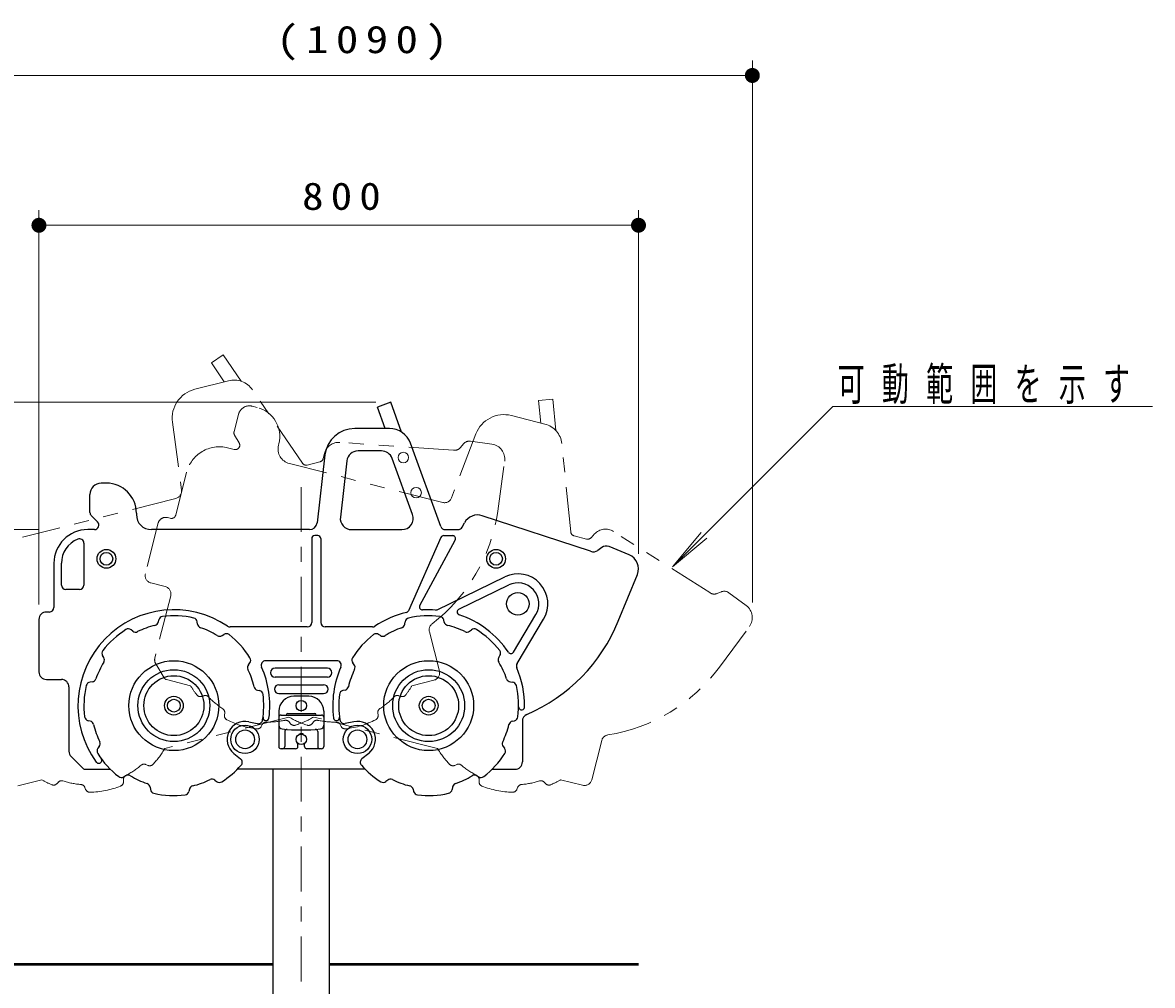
# Model space of a CAD drawing. Units: millimetres on the paper, scale 1:20. Extents: x -365 to 0, y 0 to 257.
# Drawn here: x -325 to -249.6, y 96.7 to 161 of the extents above; entities that cross this region are included whole.
import ezdxf

# ---------------------------------------------------------------- set-up
doc = ezdxf.new("R2010")
doc.units = ezdxf.units.MM
doc.linetypes.add('USER2', pattern=[6, 3, -1, 1, -1])
doc.linetypes.add('USER3', pattern=[8, 3, -1, 1, -1, 1, -1])
doc.layers.add('LY_1', color=7, linetype='Continuous', lineweight=13)
doc.styles.add('ＭＳ ゴシック', font='')
doc.styles.get('ＭＳ ゴシック').set_extended_font_data('MS Gothic')

# ---------------------------------------------------------------- blocks, each defined once
blk = doc.blocks.new('filled_dot')
at = {"color": 0, "linetype": 'Continuous', "lineweight": -2, "const_width": 1.25}
blk.add_lwpolyline([(-0.625, 0, 1), (0.625, 0, 1)], format="xyb", close=True, dxfattribs=at)

msp = doc.modelspace()

# ---------------------------------------------------------------- linework, layer by layer
at = {"layer": 'LY_1'}
for p, q in [((-276.266, 122.25), (-276.266, 158.441)), ((-330.768, 157.441), (-276.266, 157.441)), ((-323.861, 122.126), (-323.861, 148.441)), ((-283.861, 125.514), (-283.861, 148.441)), ((-323.861, 147.441), (-283.861, 147.441)), ((-301.388, 135.626), (-349.861, 135.626)), ((-270.889, 135.345), (-281.602, 124.632)), ((-270.889, 135.345), (-249.575, 135.345)), ((-323.861, 127.126), (-339.861, 127.126)), ((-281.602, 124.632), (-279.673, 126.93)), ((-281.602, 124.632), (-279.304, 126.561))]:
    msp.add_line(p, q, dxfattribs=at)
at = {"layer": 'LY_1', "linetype": 'USER3'}
for p, q in [((-311.564, 138.784), (-312.349, 138.249)), ((-310.37, 137.03), (-311.564, 138.784)), ((-311.496, 136.995), (-312.349, 138.249)), ((-311.224, 137.064), (-313.466, 136.495)), ((-306.281, 131.559), (-309.615, 136.455)), ((-289.579, 135.842), (-290.525, 135.747)), ((-290.373, 134.238), (-290.525, 135.747)), ((-289.367, 133.731), (-289.579, 135.842)), ((-309.298, 135.28), (-309.637, 135.366)), ((-314.956, 134.291), (-314.35, 129.762)), ((-310.844, 133.661), (-310.549, 134.824)), ((-290.101, 134.169), (-292.343, 134.739)), ((-310.811, 133.434), (-310.504, 132.916)), ((-294.704, 133.514), (-296.333, 129.244)), ((-307.852, 132.849), (-307.876, 132.752)), ((-296.193, 132.426), (-303.781, 132.95)), ((-295.531, 132.853), (-295.74, 132.602)), ((-293.641, 132.828), (-295.078, 133.028)), ((-288.385, 126.973), (-288.978, 132.866)), ((-310.836, 132.473), (-311.273, 132.583)), ((-304.902, 131.869), (-304.82, 132.196)), ((-296.923, 128.938), (-307.153, 131.537)), ((-305.96, 131.437), (-305.119, 131.651)), ((-293.255, 128.358), (-292.789, 131.699)), ((-314.007, 130.957), (-314.734, 128.097)), ((-314.722, 129.211), (-324.952, 126.613)), ((-315.9, 127.568), (-316.762, 124.176)), ((-315.098, 127.88), (-315.292, 127.93)), ((-288.161, 126.712), (-287.32, 126.498)), ((-287.025, 126.586), (-286.797, 126.834)), ((-279.106, 122.92), (-285.525, 127.001)), ((-316.4, 123.568), (-315.431, 123.322)), ((-278.321, 122.978), (-278.624, 122.858)), ((-276.672, 122.054), (-277.839, 122.916)), ((-315.069, 122.714), (-316.126, 118.554)), ((-278.466, 117.943), (-276.462, 120.656)), ((-297.815, 120.311), (-297.148, 117.684)), ((-315.507, 117.226), (-316.071, 118.175)), ((-315.354, 117.112), (-313.744, 116.703)), ((-298.978, 116.703), (-297.509, 117.076)), ((-312.858, 116.037), (-312.998, 115.992)), ((-299.863, 116.037), (-299.724, 115.992)), ((-307.187, 114.617), (-315.454, 112.517)), ((-311.469, 114.888), (-311.487, 114.742)), ((-297.267, 112.517), (-305.534, 114.617)), ((-301.252, 114.888), (-301.234, 114.742)), ((-308.963, 114.117), (-309.03, 113.986)), ((-307.168, 114.287), (-307.078, 114.171)), ((-305.553, 114.287), (-305.644, 114.171)), ((-303.759, 114.117), (-303.692, 113.986)), ((-286.314, 113.048), (-286.982, 110.42)), ((-316.732, 111.447), (-316.598, 111.388)), ((-295.989, 111.447), (-296.124, 111.388)), ((-325.274, 110.023), (-323.664, 110.432)), ((-322.568, 110.269), (-322.669, 110.163)), ((-318.228, 110.441), (-318.225, 110.294)), ((-294.493, 110.441), (-294.497, 110.294)), ((-290.154, 110.269), (-290.052, 110.163)), ((-289.058, 110.432), (-287.589, 110.059)), ((-320.799, 109.922), (-320.745, 109.786)), ((-291.923, 109.922), (-291.976, 109.786))]:
    msp.add_line(p, q, dxfattribs=at)
at = {"layer": 'LY_1', "lineweight": 25}
for p, q in [((-300.388, 135.626), (-301.281, 135.301)), ((-300.762, 133.876), (-301.281, 135.301)), ((-299.662, 133.632), (-300.388, 135.626)), ((-300.482, 133.876), (-302.795, 133.876)), ((-297.047, 127.323), (-299.072, 132.889)), ((-304.782, 132.107), (-305.309, 127.568)), ((-301.007, 132.376), (-302.572, 132.376)), ((-303.317, 131.712), (-303.753, 127.962)), ((-298.937, 128.132), (-300.302, 131.882)), ((-319.361, 130.226), (-319.711, 130.226)), ((-320.461, 128.276), (-320.461, 129.476)), ((-317.361, 128.226), (-317.361, 128.126)), ((-320.373, 128.064), (-319.948, 127.637)), ((-295.633, 127.283), (-295.473, 127.58)), ((-287.055, 125.68), (-294.281, 128.055)), ((-320.161, 127.126), (-320.611, 127.126)), ((-305.806, 127.126), (-316.361, 127.126)), ((-305.261, 126.726), (-305.461, 126.726)), ((-303.008, 127.126), (-299.642, 127.126)), ((-296.858, 126.726), (-296.269, 126.726)), ((-296.765, 127.126), (-295.897, 127.126)), ((-320.861, 126.217), (-320.861, 123.426)), ((-305.661, 126.526), (-305.661, 120.926)), ((-305.061, 126.526), (-305.061, 120.926)), ((-297.04, 126.607), (-299.207, 121.715)), ((-298.454, 122.058), (-296.093, 126.431)), ((-286.309, 125.93), (-286.573, 125.738)), ((-284.483, 125.44), (-285.826, 125.988)), ((-322.861, 124.876), (-322.861, 121.926)), ((-322.361, 123.426), (-322.361, 124.876)), ((-297.295, 121.778), (-292.781, 123.97)), ((-285.209, 121.013), (-283.935, 124.136)), ((-321.161, 123.126), (-322.061, 123.126)), ((-295.85, 121.813), (-292.519, 123.43)), ((-323.161, 121.626), (-323.361, 121.626)), ((-292.206, 118.947), (-290.706, 121.451)), ((-323.861, 121.126), (-323.861, 117.626)), ((-315.896, 120.955), (-315.864, 121.098)), ((-313.277, 120.825), (-313.295, 120.97)), ((-305.961, 120.626), (-311.107, 120.626)), ((-301.614, 120.626), (-304.761, 120.626)), ((-299.445, 120.825), (-299.426, 120.97)), ((-296.825, 120.955), (-296.858, 121.098)), ((-291.965, 118.181), (-290.192, 121.143)), ((-317.594, 120.349), (-317.71, 120.439)), ((-311.648, 120.053), (-311.524, 120.131)), ((-301.074, 120.053), (-301.198, 120.131)), ((-295.128, 120.349), (-295.012, 120.439)), ((-319.538, 118.589), (-319.616, 118.713)), ((-303.993, 118.376), (-308.729, 118.376)), ((-293.183, 118.589), (-293.105, 118.713)), ((-309.888, 118.109), (-309.798, 118.225)), ((-304.611, 117.876), (-308.11, 117.876)), ((-302.834, 118.109), (-302.924, 118.225)), ((-323.361, 117.126), (-322.361, 117.126)), ((-320.31, 116.959), (-320.455, 116.941)), ((-304.611, 117.276), (-308.11, 117.276)), ((-292.412, 116.959), (-292.266, 116.941)), ((-321.861, 116.626), (-321.861, 112.333)), ((-309.282, 116.411), (-309.138, 116.379)), ((-307.846, 116.776), (-304.875, 116.776)), ((-307.846, 116.176), (-304.875, 116.176)), ((-303.44, 116.411), (-303.583, 116.379)), ((-305.861, 116.001), (-306.861, 116.001)), ((-307.861, 115.001), (-307.861, 112.651)), ((-307.711, 114.751), (-305.011, 114.751)), ((-307.261, 114.851), (-305.461, 114.851)), ((-304.861, 115.001), (-304.861, 112.651)), ((-320.44, 114.34), (-320.583, 114.373)), ((-309.858, 114.299), (-309.296, 114.178)), ((-302.863, 114.299), (-303.425, 114.178)), ((-292.282, 114.34), (-292.138, 114.373)), ((-291.611, 114.336), (-291.611, 111.626)), ((-307.461, 113.64), (-307.461, 112.651)), ((-305.261, 113.64), (-305.261, 112.651)), ((-319.834, 112.643), (-319.924, 112.527)), ((-306.736, 112.501), (-307.711, 112.501)), ((-306.586, 112.651), (-306.586, 112.858)), ((-306.136, 112.651), (-306.136, 112.858)), ((-305.011, 112.501), (-305.986, 112.501)), ((-292.888, 112.643), (-292.798, 112.527)), ((-320.934, 111.199), (-321.714, 111.979)), ((-310.858, 112.187), (-310.409, 111.829)), ((-301.863, 112.187), (-302.313, 111.829)), ((-320.757, 111.126), (-319.096, 111.126)), ((-302.096, 111.126), (-310.625, 111.126)), ((-308.236, 98.126), (-308.236, 111.126)), ((-304.486, 98.126), (-304.486, 111.126)), ((-293.625, 111.126), (-292.111, 111.126)), ((-318.074, 110.698), (-318.198, 110.62)), ((-312.128, 110.403), (-312.012, 110.313)), ((-300.594, 110.403), (-300.71, 110.313)), ((-294.648, 110.698), (-294.524, 110.62)), ((-316.445, 109.927), (-316.426, 109.781)), ((-313.825, 109.796), (-313.858, 109.653)), ((-298.896, 109.796), (-298.864, 109.653)), ((-296.277, 109.927), (-296.295, 109.781)), ((-308.236, 88.576), (-308.236, 98.126)), ((-304.486, 88.576), (-304.486, 98.126))]:
    msp.add_line(p, q, dxfattribs=at)
at = {"layer": 'LY_1', "linetype": 'USER2'}
msp.add_line((-306.361, 129.968), (-306.361, 60.803), dxfattribs=at)
at = {"layer": 'LY_1', "lineweight": 50}
for p, q in [((-328.861, 98.126), (-308.236, 98.126)), ((-304.486, 98.126), (-283.861, 98.126))]:
    msp.add_line(p, q, dxfattribs=at)
at = {"layer": 'LY_1'}
for centre in [(-299.552, 131.939), (-298.697, 129.59)]:
    msp.add_circle(centre, 0.35, dxfattribs=at)
at = {"layer": 'LY_1', "lineweight": 25}
for centre, radius in [((-319.361, 125.176), 0.625), ((-319.361, 125.176), 0.425), ((-293.361, 125.176), 0.625), ((-293.361, 125.176), 0.425), ((-291.908, 122.171), 0.75), ((-314.861, 115.376), 3), ((-297.861, 115.376), 3), ((-314.861, 115.376), 2.4), ((-297.861, 115.376), 2.4), ((-314.861, 115.376), 2), ((-297.861, 115.376), 2), ((-314.861, 115.376), 0.625), ((-314.861, 115.376), 0.425), ((-306.361, 115.376), 0.35), ((-297.861, 115.376), 0.625), ((-297.861, 115.376), 0.425), ((-310.111, 113.126), 0.95), ((-302.611, 113.126), 0.95), ((-310.111, 113.126), 0.625), ((-306.361, 113.126), 0.35), ((-302.611, 113.126), 0.625)]:
    msp.add_circle(centre, radius, dxfattribs=at)
at = {"layer": 'LY_1', "linetype": 'USER3'}
for centre, radius, start, end in [((-312.974, 134.556), 2, 104.25374, 187.62287), ((-310.855, 135.611), 1.5, 34.25374, 104.25374), ((-309.822, 134.639), 0.75, 75.74626, 165.74626), ((-309.79, 133.342), 2, 345.74626, 75.74626), ((-292.836, 132.801), 2, 75.74626, 159.11539), ((-310.553, 133.587), 0.3, 165.74626, 210.64713), ((-290.471, 132.716), 1.5, 5.74626, 75.74626), ((-310.763, 132.763), 0.3, 255.74626, 30.64713), ((-306.907, 132.506), 1, 165.74626, 255.74626), ((-303.85, 131.952), 1, 86.05601, 165.89466), ((-295.147, 132.533), 0.5, 82.05601, 140.25374), ((-293.779, 131.837), 1, 352.05601, 82.05601), ((-311.827, 130.403), 2.25, 75.74626, 165.74626), ((-296.124, 132.922), 0.5, 262.05601, 320.25374), ((-306.034, 131.728), 0.3, 214.25374, 284.25374), ((-305.193, 131.942), 0.3, 284.25374, 345.89466), ((-314.846, 129.696), 0.5, 284.25374, 7.62287), ((-296.8, 129.423), 0.5, 255.74626, 339.11539), ((-304.644, 129.948), 11.5, 307.5515, 352.05601), ((-315.415, 127.445), 0.5, 75.74626, 165.74626), ((-315.024, 128.171), 0.3, 255.74626, 345.74626), ((-288.087, 127.003), 0.3, 185.74626, 255.74626), ((-286.061, 126.157), 1, 57.54854, 137.38718), ((-287.246, 126.789), 0.3, 255.74626, 317.38718), ((-316.277, 124.053), 0.5, 165.74626, 255.74626), ((-315.554, 122.837), 0.5, 345.74626, 75.74626), ((-278.809, 123.322), 0.5, 233.54854, 291.74626), ((-278.136, 122.514), 0.5, 53.54854, 111.74626), ((-277.266, 121.25), 1, 323.54854, 53.54854), ((-297.331, 120.434), 0.5, 127.5515, 194.25374), ((-315.642, 118.43), 0.5, 165.74626, 210.74626), ((-297.633, 117.56), 0.5, 284.25374, 14.25374), ((-287.716, 124.775), 11.5, 279.04402, 323.54854), ((-315.292, 117.354), 0.25, 210.74626, 255.74626), ((-308.593, 119.779), 6, 210.84573, 217.90568), ((-313.09, 116.277), 0.3, 217.90568, 287.90008), ((-299.631, 116.277), 0.3, 252.09992, 322.09432), ((-304.129, 119.779), 6, 322.09432, 329.15427), ((-312.766, 115.752), 0.3, 43.98238, 107.90009), ((-308.593, 119.779), 5.5, 223.98238, 236.81779), ((-304.129, 119.779), 5.5, 303.18221, 316.01762), ((-299.955, 115.752), 0.3, 72.09991, 136.01762), ((-311.767, 114.925), 0.3, 352.90008, 56.81779), ((-311.19, 114.705), 0.3, 172.90008, 242.89449), ((-304.129, 119.779), 6, 239.35321, 252.10551), ((-308.593, 119.779), 6, 287.89449, 300.64679), ((-301.532, 114.705), 0.3, 297.10551, 7.09992), ((-300.955, 114.925), 0.3, 123.18221, 187.09992), ((-308.593, 119.779), 6, 242.89449, 262.90568), ((-309.297, 114.123), 0.3, 262.90568, 332.90008), ((-308.696, 113.98), 0.3, 88.98238, 152.90008), ((-308.593, 119.779), 5.5, 268.98238, 281.81779), ((-307.405, 114.102), 0.3, 37.90008, 101.81779), ((-306.841, 114.355), 0.3, 217.90008, 287.89449), ((-305.88, 114.355), 0.3, 252.10551, 322.09992), ((-305.317, 114.102), 0.3, 78.18221, 142.09992), ((-304.129, 119.779), 5.5, 258.18221, 271.01762), ((-304.026, 113.98), 0.3, 27.09991, 91.01762), ((-303.425, 114.123), 0.3, 207.09992, 277.09432), ((-304.129, 119.779), 6, 277.09432, 297.10551), ((-285.83, 112.924), 0.5, 99.04402, 165.74626), ((-320.606, 115.594), 6, 316.40197, 329.15427), ((-292.116, 115.594), 6, 210.84573, 223.59803), ((-320.606, 115.594), 5.5, 297.48986, 310.32527), ((-316.852, 111.172), 0.3, 66.40756, 130.32527), ((-316.478, 111.663), 0.3, 246.40756, 316.40197), ((-296.244, 111.663), 0.3, 223.59803, 293.59244), ((-295.869, 111.172), 0.3, 49.67473, 113.59244), ((-292.116, 115.594), 5.5, 229.67473, 242.51014), ((-320.606, 115.594), 6, 239.35321, 246.41315), ((-322.886, 110.37), 0.3, 246.41315, 316.40756), ((-322.351, 110.062), 0.3, 72.48986, 136.40756), ((-320.606, 115.594), 5.5, 252.48986, 265.32527), ((-321.078, 109.813), 0.3, 21.40756, 85.32527), ((-318.525, 110.287), 0.3, 291.41315, 1.40756), ((-317.928, 110.448), 0.3, 117.48986, 181.40756), ((-294.793, 110.448), 0.3, 358.59244, 62.51014), ((-294.197, 110.287), 0.3, 178.59244, 248.58685), ((-291.643, 109.813), 0.3, 94.67473, 158.59244), ((-292.116, 115.594), 5.5, 274.67473, 287.51014), ((-290.371, 110.062), 0.3, 43.59244, 107.51014), ((-289.835, 110.37), 0.3, 223.59244, 293.58685), ((-292.116, 115.594), 6, 293.58685, 300.64679), ((-287.466, 110.543), 0.5, 255.74626, 345.74626), ((-320.466, 109.895), 0.3, 201.40756, 271.40197), ((-320.606, 115.594), 6, 271.40197, 291.41315), ((-292.116, 115.594), 6, 248.58685, 268.59803), ((-292.255, 109.895), 0.3, 268.59803, 338.59244)]:
    msp.add_arc(centre, radius, start, end, dxfattribs=at)
at = {"layer": 'LY_1', "lineweight": 25}
for centre, radius, start, end in [((-302.795, 131.876), 2, 90, 173.36913), ((-300.482, 132.376), 1.5, 20, 90), ((-302.572, 131.626), 0.75, 90, 173.36913), ((-301.007, 131.626), 0.75, 20, 90), ((-319.711, 129.476), 0.75, 90, 180), ((-319.361, 128.226), 2, 0, 90), ((-320.161, 128.276), 0.3, 180, 224.90087), ((-320.161, 127.426), 0.3, 270, 44.90087), ((-316.361, 128.126), 1, 180, 270), ((-305.806, 127.626), 0.5, 270, 353.36913), ((-303.008, 127.876), 0.75, 173.36913, 270), ((-299.642, 127.876), 0.75, 270, 20), ((-294.593, 127.105), 1, 71.80227, 151.64092), ((-320.611, 124.876), 2.25, 90, 180), ((-305.461, 126.526), 0.2, 90, 180), ((-305.261, 126.526), 0.2, 0, 90), ((-296.765, 127.426), 0.3, 200, 270), ((-296.858, 126.526), 0.2, 90, 156.10919), ((-296.269, 126.526), 0.2, 331.64092, 90), ((-295.897, 127.426), 0.3, 270, 331.64092), ((-320.611, 124.876), 1.75, 112.29097, 180), ((-321.161, 126.217), 0.3, 0, 112.29097), ((-286.015, 125.525), 0.5, 67.80227, 126), ((-286.867, 126.143), 0.5, 247.80228, 306), ((-284.861, 124.514), 1, 337.80228, 67.80228), ((-291.908, 122.171), 2, 329.08646, 115.89666), ((-322.061, 123.426), 0.3, 180, 270), ((-321.161, 123.426), 0.3, 270, 0), ((-291.908, 122.171), 1.4, 329.08646, 115.89666), ((-323.361, 121.126), 0.5, 90, 180), ((-323.161, 121.926), 0.3, 270, 0), ((-314.861, 115.376), 6.4, 55.93045, 216.0655), ((-314.861, 115.376), 6, 77.14823, 97.15941), ((-297.861, 115.376), 6.4, 103.39757, 124.06955), ((-299.39, 121.796), 0.2, 283.39757, 336.10919), ((-297.861, 115.376), 6, 82.84059, 102.85177), ((-298.278, 121.963), 0.2, 151.64092, 273.62509), ((-297.861, 115.376), 6.4, 85.8421, 93.62509), ((-297.382, 121.958), 0.2, 265.8421, 295.89666), ((-295.762, 121.633), 0.2, 115.89666, 251.46072), ((-297.861, 115.376), 6.4, 33.82455, 71.46072), ((-314.861, 115.376), 5.5, 103.23612, 116.07153), ((-316.189, 121.022), 0.3, 283.23612, 347.15382), ((-315.571, 121.031), 0.3, 97.15941, 167.15382), ((-313.593, 120.933), 0.3, 7.15382, 77.14823), ((-312.979, 120.862), 0.3, 187.15382, 251.07153), ((-311.107, 120.926), 0.3, 235.93045, 270), ((-305.961, 120.926), 0.3, 270, 0), ((-304.761, 120.926), 0.3, 180, 270), ((-301.614, 120.926), 0.3, 270, 304.06955), ((-299.742, 120.862), 0.3, 288.92847, 352.84618), ((-299.129, 120.933), 0.3, 102.85177, 172.84618), ((-297.15, 121.031), 0.3, 12.84618, 82.84059), ((-296.533, 121.022), 0.3, 192.84618, 256.76388), ((-297.861, 115.376), 5.5, 63.92847, 76.76388), ((-295.857, 125.358), 11.5, 293.29776, 337.80228), ((-314.861, 115.376), 6, 122.14823, 142.15941), ((-317.894, 120.202), 0.3, 52.15382, 122.14823), ((-317.41, 120.586), 0.3, 232.15382, 296.07153), ((-314.861, 115.376), 5.5, 58.23612, 71.07153), ((-311.808, 120.307), 0.3, 238.23612, 302.15382), ((-311.364, 119.877), 0.3, 52.15942, 122.15382), ((-314.861, 115.376), 6, 32.14823, 52.15942), ((-297.861, 115.376), 6, 127.84059, 147.85177), ((-301.358, 119.877), 0.3, 57.84618, 127.84059), ((-300.914, 120.307), 0.3, 237.84618, 301.76388), ((-297.861, 115.376), 5.5, 108.92847, 121.76388), ((-295.312, 120.586), 0.3, 243.92847, 307.84618), ((-294.828, 120.202), 0.3, 57.85177, 127.84618), ((-297.861, 115.376), 6, 37.84058, 57.85177), ((-319.362, 118.872), 0.3, 142.15941, 212.15382), ((-319.792, 118.429), 0.3, 328.23612, 32.15382), ((-310.035, 118.409), 0.3, 322.15382, 32.14823), ((-308.729, 118.076), 0.3, 90, 203.76492), ((-303.993, 118.076), 0.3, 336.23508, 90), ((-302.687, 118.409), 0.3, 147.85177, 217.84618), ((-292.929, 118.429), 0.3, 147.84618, 211.76388), ((-293.359, 118.872), 0.3, 327.84618, 37.84058), ((-292.378, 119.05), 0.2, 213.82455, 329.08646), ((-323.361, 117.626), 0.5, 180, 270), ((-314.861, 115.376), 5.5, 148.23612, 161.07153), ((-309.651, 117.925), 0.3, 142.15382, 206.07153), ((-314.861, 115.376), 5.5, 13.23612, 26.07153), ((-314.861, 115.376), 6.4, 352.58633, 23.76492), ((-308.11, 117.576), 0.3, 90, 270), ((-304.611, 117.576), 0.3, 270, 90), ((-297.861, 115.376), 6.4, 156.23508, 187.41367), ((-297.861, 115.376), 5.5, 153.92847, 166.76388), ((-303.071, 117.925), 0.3, 333.92847, 37.84618), ((-297.861, 115.376), 5.5, 18.92847, 31.76388), ((-291.708, 118.027), 0.3, 149.08647, 203.3141), ((-297.861, 115.376), 6.4, 359.28034, 23.3141), ((-322.361, 116.626), 0.5, 0, 90), ((-320.418, 116.644), 0.3, 97.15382, 167.14823), ((-320.347, 117.257), 0.3, 277.15382, 341.07153), ((-292.374, 117.257), 0.3, 198.92847, 262.84618), ((-292.304, 116.644), 0.3, 12.85177, 82.84618), ((-314.861, 115.376), 6, 167.14823, 187.15941), ((-309.215, 116.704), 0.3, 193.23612, 257.15382), ((-309.205, 116.086), 0.3, 7.15942, 77.15382), ((-314.861, 115.376), 6, 350.86854, 7.15941), ((-307.846, 116.476), 0.3, 90, 270), ((-304.875, 116.476), 0.3, 270, 90), ((-297.861, 115.376), 6, 172.84059, 189.13146), ((-303.516, 116.086), 0.3, 102.84618, 172.84059), ((-303.507, 116.704), 0.3, 282.84618, 346.76388), ((-297.861, 115.376), 6, 352.84058, 12.85177), ((-306.861, 115.001), 1, 90, 180), ((-305.861, 115.001), 1, 0, 90), ((-320.516, 114.665), 0.3, 187.15941, 257.15382), ((-308.713, 114.576), 0.2, 172.58633, 352.58633), ((-307.711, 114.601), 0.15, 90, 180), ((-307.261, 114.751), 0.1, 90, 180), ((-305.461, 114.751), 0.1, 0, 90), ((-305.011, 114.601), 0.15, 0, 90), ((-304.009, 114.576), 0.2, 187.41367, 7.41367), ((-292.205, 114.665), 0.3, 282.84618, 352.84058), ((-291.661, 115.298), 0.2, 179.28034, 359.28034), ((-291.111, 114.336), 0.5, 113.29776, 180), ((-320.507, 114.048), 0.3, 13.23612, 77.15382), ((-314.861, 115.376), 5.5, 193.23612, 206.07153), ((-310.111, 113.126), 1.2, 77.85158, 231.45607), ((-309.233, 114.471), 0.3, 257.85158, 350.86854), ((-307.611, 114.072), 0.25, 180, 263.50467), ((-306.361, 125.051), 11.3, 263.50467, 276.49533), ((-305.111, 114.072), 0.25, 276.49533, 0), ((-303.489, 114.471), 0.3, 189.13146, 282.14842), ((-302.611, 113.126), 1.2, 308.54393, 102.14842), ((-297.861, 115.376), 5.5, 333.92847, 346.76388), ((-292.215, 114.048), 0.3, 102.84618, 166.76388), ((-307.311, 113.64), 0.15, 85.24073, 180), ((-306.361, 113.276), 0.225, 47.01074, 132.98926), ((-305.411, 113.64), 0.15, 0, 94.75927), ((-321.361, 112.333), 0.5, 180, 225), ((-319.687, 112.343), 0.3, 142.15382, 212.14823), ((-320.071, 112.827), 0.3, 322.15382, 26.07153), ((-307.711, 112.651), 0.15, 180, 270), ((-307.611, 112.651), 0.15, 270, 0), ((-306.736, 112.651), 0.15, 270, 0), ((-305.986, 112.651), 0.15, 180, 270), ((-305.111, 112.651), 0.15, 180, 270), ((-305.011, 112.651), 0.15, 270, 0), ((-292.651, 112.827), 0.3, 153.92847, 217.84618), ((-293.035, 112.343), 0.3, 327.85177, 37.84618), ((-319.872, 111.726), 0.2, 216.0655, 36.0655), ((-314.861, 115.376), 6, 212.14823, 232.15941), ((-310.596, 111.594), 0.3, 318.43911, 51.45607), ((-302.126, 111.594), 0.3, 128.54393, 221.56089), ((-297.861, 115.376), 6, 307.84058, 327.85177), ((-292.111, 111.626), 0.5, 270, 0), ((-320.757, 111.376), 0.25, 225, 270), ((-314.861, 115.376), 6, 302.14823, 318.43911), ((-297.861, 115.376), 6, 221.56089, 237.85177), ((-318.358, 110.874), 0.3, 232.15941, 302.15382), ((-317.914, 110.444), 0.3, 58.23612, 122.15382), ((-314.861, 115.376), 5.5, 238.23612, 251.07153), ((-316.742, 109.889), 0.3, 7.15382, 71.07153), ((-314.861, 115.376), 5.5, 283.23612, 296.07153), ((-312.312, 110.166), 0.3, 52.15382, 116.07153), ((-311.828, 110.55), 0.3, 232.15382, 302.14823), ((-300.894, 110.55), 0.3, 237.85177, 307.84618), ((-300.41, 110.166), 0.3, 63.92847, 127.84618), ((-297.861, 115.376), 5.5, 243.92847, 256.76388), ((-295.979, 109.889), 0.3, 108.92847, 172.84618), ((-297.861, 115.376), 5.5, 288.92847, 301.76388), ((-294.808, 110.444), 0.3, 57.84618, 121.76388), ((-294.364, 110.874), 0.3, 237.84618, 307.84058), ((-316.129, 109.818), 0.3, 187.15382, 257.14823), ((-314.861, 115.376), 6, 257.14823, 277.15942), ((-314.15, 109.72), 0.3, 277.15942, 347.15382), ((-313.533, 109.73), 0.3, 103.23612, 167.15382), ((-299.189, 109.73), 0.3, 12.84618, 76.76388), ((-298.571, 109.72), 0.3, 192.84618, 262.84058), ((-297.861, 115.376), 6, 262.84058, 282.85177), ((-296.593, 109.818), 0.3, 282.85177, 352.84618)]:
    msp.add_arc(centre, radius, start, end, dxfattribs=at)

# ---------------------------------------------------------------- block references
at = {"layer": 'LY_1', "xscale": 0.4, "yscale": 0.4, "rotation": 180}
for p in [(-276.266, 157.441), (-283.861, 147.441)]:
    msp.add_blockref('filled_dot', p, dxfattribs=at)
at = {"layer": 'LY_1', "xscale": 0.4, "yscale": 0.4}
msp.add_blockref('filled_dot', (-323.861, 147.441), dxfattribs=at)

# ---------------------------------------------------------------- texts
at = {"layer": 'LY_1', "style": 'ＭＳ ゴシック'}
for s, insert, char_height, attachment_point in [('\\T1.33;\\W1.2;(1090)', (-302.06, 158.441), 1.833, 8), ('\\T1.33;\\W1.15;800', (-303.444, 148.441), 1.833, 8), ('\\T1.64;\\W0.6;可動範囲を示す', (-270.575, 135.495), 2.199, 7)]:
    msp.add_mtext(s, dxfattribs=dict(at, insert=insert, char_height=char_height, attachment_point=attachment_point))

doc.saveas('drawing.dxf')
